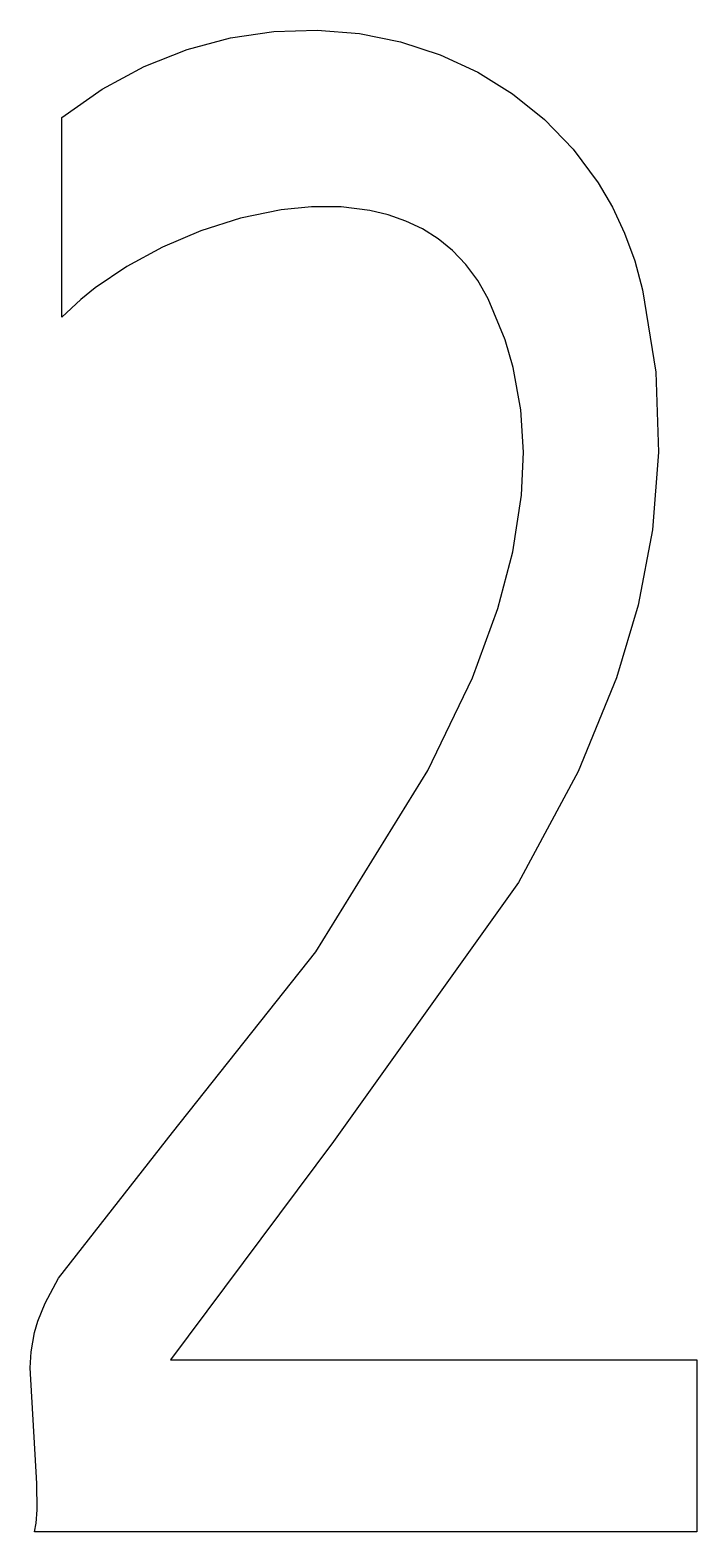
# Model space of a CAD drawing. Extents: x 0.14 to 1.03, y 0.13 to 2.15.
import ezdxf

# ---------------------------------------------------------------- set-up
doc = ezdxf.new("R2010")
doc.units = 0
doc.layers.add('2', color=7, linetype='CONTINUOUS')

msp = doc.modelspace()

# ---------------------------------------------------------------- linework, layer by layer
at = {"layer": '2'}
msp.add_polyline3d([(0.1442, 0.1339, 5.7484), (0.1464, 0.1459, 5.7484), (0.1479, 0.1637, 5.7484), (0.1474, 0.1989, 5.7484), (0.1382, 0.3543, 5.7484), (0.1398, 0.3762, 5.7484), (0.1442, 0.402, 5.7484), (0.1487, 0.4173, 5.7484), (0.1585, 0.4414, 5.7484), (0.1766, 0.4752, 5.7484), (0.3294, 0.6709, 5.7484), (0.5219, 0.9137, 5.7484), (0.6723, 1.1571, 5.7484), (0.7323, 1.2819, 5.7484), (0.7665, 1.375, 5.7484), (0.7865, 1.451, 5.7484), (0.7982, 1.5275, 5.7484), (0.8008, 1.585, 5.7484), (0.7973, 1.6421, 5.7484), (0.787, 1.6987, 5.7484), (0.7762, 1.736, 5.7484), (0.7534, 1.791, 5.7484), (0.7395, 1.8156, 5.7484), (0.7235, 1.8372, 5.7484), (0.7056, 1.8559, 5.7484), (0.6861, 1.8718, 5.7484), (0.6651, 1.8851, 5.7484), (0.6426, 1.8957, 5.7484), (0.619, 1.904, 5.7484), (0.5944, 1.9099, 5.7484), (0.5559, 1.9147, 5.7484), (0.5161, 1.9148, 5.7484), (0.4754, 1.9108, 5.7484), (0.421, 1.8996, 5.7484), (0.3674, 1.8826, 5.7484), (0.316, 1.8607, 5.7484), (0.2683, 1.8347, 5.7484), (0.2254, 1.8058, 5.7484), (0.2062, 1.7904, 5.7484), (0.1808, 1.7666, 5.7484), (0.1808, 2.0347, 5.7484), (0.2351, 2.0728, 5.7484), (0.2914, 2.1032, 5.7484), (0.349, 2.1261, 5.7484), (0.4072, 2.1418, 5.7484), (0.4657, 2.1505, 5.7484), (0.5236, 2.1524, 5.7484), (0.5805, 2.1477, 5.7484), (0.6358, 2.1366, 5.7484), (0.6889, 2.1192, 5.7484), (0.7393, 2.0959, 5.7484), (0.7862, 2.0668, 5.7484), (0.8292, 2.0322, 5.7484), (0.8677, 1.9922, 5.7484), (0.9011, 1.9471, 5.7484), (0.9202, 1.9142, 5.7484), (0.9366, 1.8793, 5.7484), (0.9501, 1.8422, 5.7484), (0.9606, 1.8032, 5.7484), (0.9783, 1.6924, 5.7484), (0.9823, 1.5849, 5.7484), (0.9739, 1.4807, 5.7484), (0.9546, 1.3796, 5.7484), (0.9255, 1.2817, 5.7484), (0.8742, 1.1561, 5.7484), (0.7941, 1.0069, 5.7484), (0.5458, 0.6585, 5.7484), (0.327, 0.3654, 5.7484), (1.0337, 0.3654, 5.7484), (1.0337, 0.1339, 5.7484)], close=True, dxfattribs=at)

doc.saveas('drawing.dxf')
